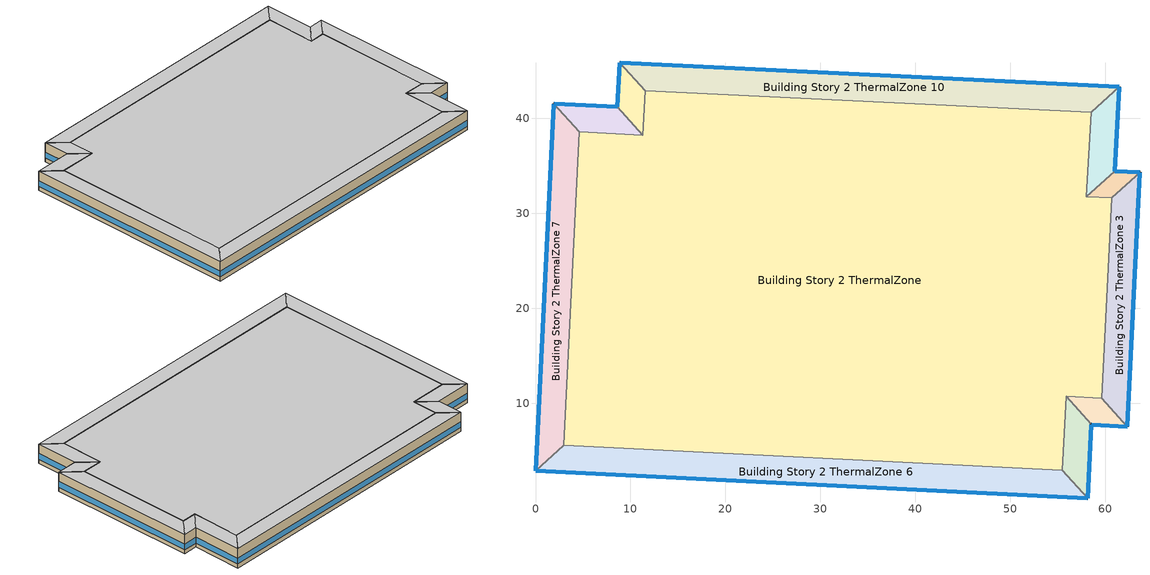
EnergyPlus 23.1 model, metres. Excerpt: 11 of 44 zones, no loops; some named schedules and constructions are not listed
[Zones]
Building Story 2 ThermalZone
 floor adiabatic (Typical Interior Ceiling): 58.49,40.64 58,31.74 60.68,31.62 59.63,10.53 55.87,10.76 55.43,2.97 2.97,5.57 4.61,38.57 11.3,38.23 11.56,42.9 z3.6
 wall adiabatic (Typical Interior Wall): 58,31.74 58.49,40.64 11.56,42.9 11.3,38.23 4.61,38.57 2.97,5.57 55.43,2.97 55.87,10.76 59.63,10.53 60.68,31.62 58,31.74 z3.6:7.2
 ceiling adiabatic (Typical Interior Floor): 11.56,42.9 11.3,38.23 4.61,38.57 2.97,5.57 55.43,2.97 55.87,10.76 59.63,10.53 60.68,31.62 58,31.74 58.49,40.64 z7.2
Building Story 2 ThermalZone 1
 floor adiabatic (Typical Interior Ceiling): 61.46,43.31 60.96,34.43 58,31.74 58.49,40.64 z3.6
 wall outside (Typical Insulated Steel Framed Exterior Wall R-12.99): 60.96,34.43 61.46,43.31 z3.6:7.2
 wall adiabatic (Typical Interior Wall): 61.46,43.31 58.49,40.64 58,31.74 60.96,34.43 z3.6:7.2
 window (U 0.55 SHGC 0.25): 60.96,34.45 61.46,43.29 z4.36:5.45
 ceiling adiabatic (Typical Interior Floor): 58.49,40.64 58,31.74 60.96,34.43 61.46,43.31 z7.2
Building Story 2 ThermalZone 10
 floor adiabatic (Typical Interior Floor): 8.88,45.87 61.46,43.31 58.49,40.64 11.56,42.9 z3.6
 wall outside (Typical Insulated Steel Framed Exterior Wall R-12.99): 61.46,43.31 8.88,45.87 z3.6:7.2
 wall adiabatic (Typical Interior Wall): 8.88,45.87 11.56,42.9 58.49,40.64 61.46,43.31 z3.6:7.2
 window (U 0.55 SHGC 0.25): 61.44,43.31 8.9,45.87 z4.36:5.44
 ceiling adiabatic (Typical Interior Ceiling): 11.56,42.9 58.49,40.64 61.46,43.31 8.88,45.87 z7.2
Building Story 2 ThermalZone 2
 floor adiabatic (Typical Interior Ceiling): 60.96,34.43 63.64,34.32 60.68,31.62 58,31.74 z3.6
 wall outside (Typical Insulated Steel Framed Exterior Wall R-12.99): 63.64,34.32 60.96,34.43 z3.6:7.2
 wall adiabatic (Typical Interior Wall): 60.96,34.43 58,31.74 60.68,31.62 63.64,34.32 z3.6:7.2
 window (U 0.55 SHGC 0.25): 63.61,34.32 60.98,34.43 z4.36:5.46
 ceiling adiabatic (Typical Interior Floor): 58,31.74 60.68,31.62 63.64,34.32 60.96,34.43 z7.2
Building Story 2 ThermalZone 3
 floor adiabatic (Typical Interior Ceiling): 63.64,34.32 62.3,7.55 59.63,10.53 60.68,31.62 z3.6
 wall outside (Typical Insulated Steel Framed Exterior Wall R-12.99): 62.3,7.55 63.64,34.32 z3.6:7.2
 wall adiabatic (Typical Interior Wall): 63.64,34.32 60.68,31.62 59.63,10.53 62.3,7.55 z3.6:7.2
 window (U 0.55 SHGC 0.25): 62.3,7.58 63.64,34.29 z4.36:5.44
 ceiling adiabatic (Typical Interior Ceiling): 60.68,31.62 59.63,10.53 62.3,7.55 63.64,34.32 z7.2
Building Story 2 ThermalZone 4
 floor adiabatic (Typical Interior Floor): 62.3,7.55 58.53,7.77 55.87,10.76 59.63,10.53 z3.6
 wall outside (Typical Insulated Steel Framed Exterior Wall R-12.99): 58.53,7.77 62.3,7.55 z3.6:7.2
 wall adiabatic (Typical Interior Wall): 62.3,7.55 59.63,10.53 55.87,10.76 58.53,7.77 z3.6:7.2
 window (U 0.55 SHGC 0.25): 58.56,7.77 62.27,7.55 z4.36:5.46
 ceiling adiabatic (Typical Interior Ceiling): 59.63,10.53 55.87,10.76 58.53,7.77 62.3,7.55 z7.2
Building Story 2 ThermalZone 5
 floor adiabatic (Typical Interior Floor): 58.53,7.77 58.11,0 55.43,2.97 55.87,10.76 z3.6
 wall outside (Typical Insulated Steel Framed Exterior Wall R-12.99): 58.11,0 58.53,7.77 z3.6:7.2
 wall adiabatic (Typical Interior Wall): 58.53,7.77 55.87,10.76 55.43,2.97 58.11,0 z3.6:7.2
 window (U 0.55 SHGC 0.25): 58.11,0.03 58.53,7.75 z4.36:5.45
 ceiling adiabatic (Typical Interior Ceiling): 55.87,10.76 55.43,2.97 58.11,0 58.53,7.77 z7.2
Building Story 2 ThermalZone 6
 floor adiabatic (Typical Interior Floor): 58.11,0 0,2.89 2.97,5.57 55.43,2.97 z3.6
 wall outside (Typical Insulated Steel Framed Exterior Wall R-12.99): 0,2.89 58.11,0 z3.6:7.2
 wall adiabatic (Typical Interior Wall): 58.11,0 55.43,2.97 2.97,5.57 0,2.89 z3.6:7.2
 window (U 0.55 SHGC 0.25): 0.03,2.89 58.09,0 z4.36:5.44
 ceiling adiabatic (Typical Interior Ceiling): 55.43,2.97 2.97,5.57 0,2.89 58.11,0 z7.2
Building Story 2 ThermalZone 7
 floor adiabatic (Typical Interior Floor): 0,2.89 1.93,41.54 4.61,38.57 2.97,5.57 z3.6
 wall outside (Typical Insulated Steel Framed Exterior Wall R-12.99): 1.93,41.54 0,2.89 z3.6:7.2
 wall adiabatic (Typical Interior Wall): 0,2.89 2.97,5.57 4.61,38.57 1.93,41.54 z3.6:7.2
 window (U 0.55 SHGC 0.25): 1.92,41.51 0,2.91 z4.36:5.44
 ceiling adiabatic (Typical Interior Ceiling): 2.97,5.57 4.61,38.57 1.93,41.54 0,2.89 z7.2
Building Story 2 ThermalZone 8
 floor adiabatic (Typical Interior Floor): 1.93,41.54 8.62,41.2 11.3,38.23 4.61,38.57 z3.6
 wall outside (Typical Insulated Steel Framed Exterior Wall R-12.99): 8.62,41.2 1.93,41.54 z3.6:7.2
 wall adiabatic (Typical Interior Wall): 1.93,41.54 4.61,38.57 11.3,38.23 8.62,41.2 z3.6:7.2
 window (U 0.55 SHGC 0.25): 8.6,41.2 1.95,41.54 z4.36:5.45
 ceiling adiabatic (Typical Interior Ceiling): 4.61,38.57 11.3,38.23 8.62,41.2 1.93,41.54 z7.2
Building Story 2 ThermalZone 9
 floor adiabatic (Typical Interior Floor): 8.62,41.2 8.88,45.87 11.56,42.9 11.3,38.23 z3.6
 wall outside (Typical Insulated Steel Framed Exterior Wall R-12.99): 8.88,45.87 8.62,41.2 z3.6:7.2
 wall adiabatic (Typical Interior Wall): 8.62,41.2 11.3,38.23 11.56,42.9 8.88,45.87 z3.6:7.2
 window (U 0.55 SHGC 0.25): 8.87,45.84 8.63,41.23 z4.36:5.45
 ceiling adiabatic (Typical Interior Ceiling): 11.3,38.23 11.56,42.9 8.88,45.87 8.62,41.2 z7.2
[SpaceList]
Story Ground Blended Space Type: Building Story 1 Space 7, Building Story 1 Space, Building Story 1 Space 4, Building Story 1 Space 8, Building Story 1 Space 9, Building Story 1 Space 10, Building Story 1 Space 1, Building Story 1 Space 3, Building Story 1 Space 6, Building Story 1 Space 5, Building Story 1 Space 2
[Lights] Zone or ZoneList or Space or SpaceList=Story Ground Blended Space Type; Design Level Calculation Method=Watts/Area; Return Air Fraction=0; Fraction Visible=0.2; Fraction Replaceable=1
Name | Schedule | Watts per Zone Floor Area {W/m2} | Fraction Radiant
Office OfficeLarge Data Center Lights 1 | OfficeLarge BLDG_LIGHT_SCH_2013 | 0.132749 | 0.7
Office OfficeLarge Main Data Center Lights 1 | OfficeLarge BLDG_LIGHT_SCH_2013 | 0.238666 | 0.7
SecondarySchool Auditorium Lights 1 | SchoolSecondary BLDG_LIGHT_SCH_2013 | 0.820262 | 0.37
SecondarySchool Cafeteria Lights 1 | SchoolSecondary BLDG_LIGHT_SCH_2013 | 0.535655 | 0.37
SecondarySchool ComputerRoom Lights 1 | SchoolSecondary BLDG_LIGHT_CLASSROOM_SCH_2013 | 1.56003 | 0.37
SecondarySchool Gym Lights 1 | SchoolSecondary BLDG_LIGHT_GYM_SCH_2013 | 1.52954 | 0.37
SecondarySchool Kitchen Lights 1 | SchoolSecondary BLDG_LIGHT_SCH_2013 | 0.343842 | 0.37
SecondarySchool Library Lights 1 | SchoolSecondary BLDG_LIGHT_LIBRARY_SCH_2013 | 1.31882 | 0.37
SecondarySchool Lobby Lights 1 | SchoolSecondary BLDG_LIGHT_LOBBYFLR1_SCH_2013 | 0.497551 | 0.37
SecondarySchool Mechanical Lights 1 | SchoolSecondary BLDG_LIGHT_MECHANICAL_SCH_2013 | 0.378666 | 0.37
SecondarySchool Office Lights 1 | SchoolSecondary BLDG_LIGHT_OFFICE_SCH_2013 | 1.55706 | 0.37
SecondarySchool Restroom Lights 1 | SchoolSecondary BLDG_LIGHT_BATH_SCH_2013 | 0.541778 | 0.37
[People] Zone or ZoneList or Space or SpaceList=Story Ground Blended Space Type; Number of People Calculation Method=People/Area; Fraction Radiant=0.3; Activity Level Schedule=SchoolSecondary ACTIVITY_SCH; Enable ASHRAE 55 Comfort Warnings=Yes; Mean Radiant Temperature Calculation Type=ZoneAveraged; Work Efficiency Schedule=Work Efficiency Schedule; Clothing Insulation Schedule=Clothing Schedule; Air Velocity Schedule=Air Velocity Schedule; Thermal Comfort Model 1 Type=Fanger
Name | Number of People Schedule | People per Floor Area {person/m2}
SecondarySchool Auditorium People 1 | SchoolSecondary BLDG_OCC_SCH_Auditorium | 0.1953
SecondarySchool Cafeteria People 1 | SchoolSecondary BLDG_OCC_SCH_Cafeteria | 0.0824085
SecondarySchool ComputerRoom People 1 | SchoolSecondary BLDG_OCC_SCH_Extend | 0.044033
SecondarySchool Gym People 1 | SchoolSecondary BLDG_OCC_SCH_Gym | 0.063731
SecondarySchool Kitchen People 1 | SchoolSecondary BLDG_OCC_SCH | 0.00432787
SecondarySchool Library People 1 | SchoolSecondary BLDG_OCC_SCH | 0.0110825
SecondarySchool Office People 1 | SchoolSecondary BLDG_OCC_SCH_Offices | 0.00701376
[ElectricEquipment] Zone or ZoneList or Space or SpaceList=Story Ground Blended Space Type; Design Level Calculation Method=Watts/Area
Name | Schedule | Watts per Zone Floor Area {W/m2} | Fraction Radiant | Fraction Latent | Fraction Lost
3 Elevator Fans | Elevator Schedule 3 | 0.0356408 | 0.5
3 Elevator Lift Motors | Elevator Schedule 1 | 18.4838 | 0 | 0 | 1
3 Elevator Lights | Elevator Schedule 2 | 0.0372422 | 0.5
Office OfficeLarge Data Center Elec Equip 1 | DataCenter_EQUIP_SCH | 3.23778 | 0.5 | 0 | 0
Office OfficeLarge Main Data Center Elec Equip 1 | DataCenter_EQUIP_SCH | 13.0975 | 0.5 | 0 | 0
SecondarySchool Auditorium Elec Equip 1 | SchoolSecondary BLDG_EQUIP_SCH_2013 | 0.598921 | 0.5 | 0 | 0
SecondarySchool Cafeteria Elec Equip 1 | SchoolSecondary KITCHEN_ELEC_EQUIP_SCH | 5.89221 | 0.5 | 0 | 0
SecondarySchool ComputerRoom Elec Equip 1 | SchoolSecondary BLDG_EQUIP_SCH_2013 | 2.33752 | 0.5 | 0 | 0
SecondarySchool Gym Elec Equip 1 | SchoolSecondary BLDG_EQUIP_SCH_2013 | 0.977208 | 0.5 | 0 | 0
SecondarySchool Kitchen Elec Equip 1 | SchoolSecondary KITCHEN_ELEC_EQUIP_SCH | 5.86805 | 0.3 | 0.25 | 0.2
SecondarySchool Library Elec Equip 1 | SchoolSecondary BLDG_EQUIP_SCH_2013 | 1.03067 | 0.5 | 0 | 0
SecondarySchool Lobby Elec Equip 1; SecondarySchool Restroom Elec Equip 1 | SchoolSecondary BLDG_EQUIP_SCH_2013 | 0.204549 | 0.5 | 0 | 0
SecondarySchool Mechanical Elec Equip 1 | SchoolSecondary BLDG_EQUIP_SCH_2013 | 0.333587 | 0.5 | 0 | 0
SecondarySchool Office Elec Equip 1 | SchoolSecondary BLDG_EQUIP_SCH_2013 | 1.40275 | 0.5 | 0 | 0
[GasEquipment]
SecondarySchool Kitchen Gas Equip 1: Zone or ZoneList or Space or SpaceList=Story Ground Blended Space Type; Schedule=SchoolSecondary KITCHEN_GAS_EQUIP_SCH; Design Level Calculation Method=Watts/Area; Power per Zone Floor Area {W/m2}=44.3139; Fraction Latent=0.1; Fraction Radiant=0.2; Fraction Lost=0.7
[ZoneInfiltration:DesignFlowRate] Zone or ZoneList or Space or SpaceList=Story Ground Blended Space Type; Schedule=Always On Discrete; Design Flow Rate Calculation Method=Flow/ExteriorArea; Constant Term Coefficient=0; Temperature Term Coefficient=0; Velocity Term Coefficient=0.224; Velocity Squared Term Coefficient=0
Name | Flow Rate per Exterior Surface Area {m3/s-m2}
SecondarySchool Auditorium A  - Story Ground Infiltration; SecondarySchool Auditorium C  - Story Ground Infiltration | 2.06687e-05
SecondarySchool Cafeteria A  - Story Ground Infiltration; SecondarySchool Cafeteria C  - Story Ground Infiltration | 1.3082e-05
SecondarySchool ComputerRoom A  - Story Ground Infiltration; SecondarySchool ComputerRoom C  - Story Ground Infiltration | 1.99715e-05
SecondarySchool Gym A  - Story Ground Infiltration; SecondarySchool Gym C  - Story Ground Infiltration | 2.12276e-05
SecondarySchool Gym A end_a - Story Ground Infiltration; SecondarySchool Gym C end_a - Story Ground Infiltration; SecondarySchool Office A end_b - Story Ground Infiltration; SecondarySchool Office C end_b - Story Ground Infiltration | 2.49914e-05
SecondarySchool Gym B end_a - Story Ground Infiltration; SecondarySchool Office B end_b - Story Ground Infiltration | 8.89233e-05
SecondarySchool Kitchen A  - Story Ground Infiltration; SecondarySchool Kitchen C  - Story Ground Infiltration | 4.51102e-06
SecondarySchool Library A  - Story Ground Infiltration; SecondarySchool Library C  - Story Ground Infiltration | 1.7593e-05
SecondarySchool Lobby A  - Story Ground Infiltration; SecondarySchool Lobby C  - Story Ground Infiltration; SecondarySchool Restroom A  - Story Ground Infiltration; SecondarySchool Restroom C  - Story Ground Infiltration | 8.77599e-06
SecondarySchool Mechanical A  - Story Ground Infiltration; SecondarySchool Mechanical C  - Story Ground Infiltration | 1.43122e-05
SecondarySchool Office A  - Story Ground Infiltration; SecondarySchool Office C  - Story Ground Infiltration | 9.77233e-06
[Schedule:Day:Interval]
SchoolSecondary BLDG_LIGHT_SCH_2013 Wkdy Day; SchoolSecondary BLDG_LIGHT_SCH_2013 Wkdy Day 2; SchoolSecondary BLDG_LIGHT_MECHANICAL_SCH_2013 Wkdy Day; SchoolSecondary BLDG_LIGHT_MECHANICAL_SCH_2013 Wkdy Day 2: No, 07:00, 0.1773, 21:00, 0.9, 24:00, 0.1773
SchoolSecondary BLDG_LIGHT_SCH_2013 Wknd Day; SchoolSecondary BLDG_LIGHT_SCH_2013 Wknd Day 1; SchoolSecondary BLDG_LIGHT_SCH_2013 Default; SchoolSecondary BLDG_LIGHT_GYM_SCH_2013 Wknd Day; SchoolSecondary BLDG_LIGHT_GYM_SCH_2013 Wknd Day 1; SchoolSecondary BLDG_LIGHT_GYM_SCH_2013 Default; SchoolSecondary BLDG_LIGHT_LIBRARY_SCH_2013 Wknd Day; SchoolSecondary BLDG_LIGHT_LIBRARY_SCH_2013 Wknd Day 1; SchoolSecondary BLDG_LIGHT_LIBRARY_SCH_2013 Default; SchoolSecondary BLDG_LIGHT_LOBBYFLR1_SCH_2013 Wknd Day; SchoolSecondary BLDG_LIGHT_LOBBYFLR1_SCH_2013 Wknd Day 1; SchoolSecondary BLDG_LIGHT_LOBBYFLR1_SCH_2013 Default; SchoolSecondary BLDG_LIGHT_MECHANICAL_SCH_2013 Wknd Day; SchoolSecondary BLDG_LIGHT_MECHANICAL_SCH_2013 Wknd Day 1; SchoolSecondary BLDG_LIGHT_MECHANICAL_SCH_2013 Default; SchoolSecondary BLDG_LIGHT_OFFICE_SCH_2013 Wknd Day; SchoolSecondary BLDG_LIGHT_OFFICE_SCH_2013 Wknd Day 1; SchoolSecondary BLDG_LIGHT_OFFICE_SCH_2013 Default; SchoolSecondary BLDG_LIGHT_BATH_SCH_2013 Wknd Day; SchoolSecondary BLDG_LIGHT_BATH_SCH_2013 Wknd Day 1; SchoolSecondary BLDG_LIGHT_BATH_SCH_2013 Default; SchoolSecondary BLDG_LIGHT_CORRIDOR_SCH_2013 Wknd Day 1: No, 24:00, 0.1773
SchoolSecondary BLDG_LIGHT_SCH_2013 Wkdy Day 1; SchoolSecondary BLDG_LIGHT_MECHANICAL_SCH_2013 Wkdy Day 1: No, 08:00, 0.1773, 20:00, 0.5, 24:00, 0.1773
SchoolSecondary BLDG_LIGHT_SCH_2013 Summer Design Day; SchoolSecondary BLDG_LIGHT_GYM_SCH_2013 Summer Design Day; SchoolSecondary BLDG_LIGHT_LIBRARY_SCH_2013 Summer Design Day; SchoolSecondary BLDG_LIGHT_LOBBYFLR1_SCH_2013 Summer Design Day; SchoolSecondary BLDG_LIGHT_MECHANICAL_SCH_2013 Summer Design Day; SchoolSecondary BLDG_LIGHT_OFFICE_SCH_2013 Summer Design Day; SchoolSecondary BLDG_LIGHT_BATH_SCH_2013 Summer Design Day; 75 space(s) Occ Sch Summer Design Day 3; 75 space(s) Occ Sch Winter Design Day 3; 75 space(s) Occ Sch Summer Design Day 1; 75 space(s) Occ Sch Winter Design Day 1; 75 space(s) Occ Sch Summer Design Day 2; 75 space(s) Occ Sch Winter Design Day 2; DataCenter_EQUIP_SCH Wknd|Wkdy|Hol Day 3; DataCenter_EQUIP_SCH Wknd|Wkdy|Hol Day 7; DataCenter_EQUIP_SCH Wknd|Wkdy|Hol Day 11; DataCenter_EQUIP_SCH Summer Design Day: No, 24:00, 1
SchoolSecondary BLDG_LIGHT_SCH_2013 Winter Design Day; SchoolSecondary BLDG_LIGHT_GYM_SCH_2013 Winter Design Day; SchoolSecondary BLDG_LIGHT_LIBRARY_SCH_2013 Winter Design Day; SchoolSecondary BLDG_LIGHT_LOBBYFLR1_SCH_2013 Winter Design Day; SchoolSecondary BLDG_LIGHT_MECHANICAL_SCH_2013 Winter Design Day; SchoolSecondary BLDG_LIGHT_OFFICE_SCH_2013 Winter Design Day; SchoolSecondary BLDG_LIGHT_BATH_SCH_2013 Winter Design Day; SchoolSecondary BLDG_OCC_SCH_Auditorium Wknd Day; SchoolSecondary BLDG_OCC_SCH_Auditorium Wknd Day 1; SchoolSecondary BLDG_OCC_SCH_Auditorium Default; SchoolSecondary BLDG_OCC_SCH_Auditorium Winter Design Day; SchoolSecondary BLDG_OCC_SCH_Cafeteria Wknd Day; SchoolSecondary BLDG_OCC_SCH_Cafeteria Wknd Day 1; SchoolSecondary BLDG_OCC_SCH_Cafeteria Default; SchoolSecondary BLDG_OCC_SCH_Cafeteria Winter Design Day; SchoolSecondary BLDG_OCC_SCH_Extend Wknd Day; SchoolSecondary BLDG_OCC_SCH_Extend Wknd Day 1; SchoolSecondary BLDG_OCC_SCH_Extend Default; SchoolSecondary BLDG_OCC_SCH_Extend Winter Design Day; SchoolSecondary BLDG_OCC_SCH_Gym Wknd Day; SchoolSecondary BLDG_OCC_SCH_Gym Wknd Day 1; SchoolSecondary BLDG_OCC_SCH_Gym Default; SchoolSecondary BLDG_OCC_SCH_Gym Winter Design Day; SchoolSecondary BLDG_OCC_SCH Wknd Day; SchoolSecondary BLDG_OCC_SCH Wknd Day 1; SchoolSecondary BLDG_OCC_SCH Default; SchoolSecondary BLDG_OCC_SCH Winter Design Day; SchoolSecondary BLDG_OCC_SCH_Offices Wknd Day; SchoolSecondary BLDG_OCC_SCH_Offices Wknd Day 1; SchoolSecondary BLDG_OCC_SCH_Offices Default; SchoolSecondary BLDG_OCC_SCH_Offices Winter Design Day; Schedule Day 3: No, 24:00, 0
SchoolSecondary BLDG_LIGHT_GYM_SCH_2013 Wkdy Day; SchoolSecondary BLDG_LIGHT_GYM_SCH_2013 Wkdy Day 2: No, 07:00, 0.1773, 08:00, 0.9, 21:00, 0.88182, 24:00, 0.1773
SchoolSecondary BLDG_LIGHT_GYM_SCH_2013 Wkdy Day 1: No, 08:00, 0.1773, 20:00, 0.4899, 21:00, 0.173719, 24:00, 0.1773
SchoolSecondary BLDG_LIGHT_LIBRARY_SCH_2013 Wkdy Day; SchoolSecondary BLDG_LIGHT_LIBRARY_SCH_2013 Wkdy Day 2: No, 07:00, 0.1773, 08:00, 0.9, 21:00, 0.8325, 24:00, 0.1773
SchoolSecondary BLDG_LIGHT_LIBRARY_SCH_2013 Wkdy Day 1: No, 08:00, 0.1773, 20:00, 0.4625, 21:00, 0.164002, 24:00, 0.1773
SchoolSecondary BLDG_LIGHT_LOBBYFLR1_SCH_2013 Wkdy Day; SchoolSecondary BLDG_LIGHT_LOBBYFLR1_SCH_2013 Wkdy Day 2: No, 07:00, 0.1773, 08:00, 0.9, 21:00, 0.855, 24:00, 0.1773
SchoolSecondary BLDG_LIGHT_LOBBYFLR1_SCH_2013 Wkdy Day 1: No, 08:00, 0.1773, 20:00, 0.475, 21:00, 0.168435, 24:00, 0.1773
SchoolSecondary BLDG_LIGHT_OFFICE_SCH_2013 Wkdy Day; SchoolSecondary BLDG_LIGHT_OFFICE_SCH_2013 Wkdy Day 2: No, 07:00, 0.1773, 08:00, 0.9, 21:00, 0.747958, 24:00, 0.1773
SchoolSecondary BLDG_LIGHT_OFFICE_SCH_2013 Wkdy Day 1: No, 08:00, 0.1773, 20:00, 0.415533, 21:00, 0.147348, 24:00, 0.1773
SchoolSecondary BLDG_LIGHT_BATH_SCH_2013 Wkdy Day; SchoolSecondary BLDG_LIGHT_BATH_SCH_2013 Wkdy Day 2: No, 07:00, 0.1773, 08:00, 0.9, 21:00, 0.594, 24:00, 0.1773
SchoolSecondary BLDG_LIGHT_BATH_SCH_2013 Wkdy Day 1: No, 08:00, 0.1773, 20:00, 0.33, 21:00, 0.117018, 24:00, 0.1773
SchoolSecondary BLDG_OCC_SCH_Auditorium Wkdy|SmrDsn Day; SchoolSecondary BLDG_OCC_SCH_Auditorium Wkdy|SmrDsn Day 2; SchoolSecondary BLDG_OCC_SCH_Auditorium Summer Design Day: No, 08:00, 0, 15:00, 0.25, 20:00, 0.95, 24:00, 0
SchoolSecondary BLDG_OCC_SCH_Auditorium Wkdy|SmrDsn Day 1: No, 08:00, 0, 17:00, 0.15, 19:00, 0.35, 24:00, 0
SchoolSecondary ACTIVITY_SCH Default; SchoolSecondary ACTIVITY_SCH Summer Design Day; SchoolSecondary ACTIVITY_SCH Winter Design Day: No, 24:00, 120
SchoolSecondary BLDG_OCC_SCH_Cafeteria Wkdy|SmrDsn Day; SchoolSecondary BLDG_OCC_SCH_Cafeteria Wkdy|SmrDsn Day 2; SchoolSecondary BLDG_OCC_SCH_Cafeteria Summer Design Day: No, 09:00, 0, 15:00, 0.95, 20:00, 0.35, 24:00, 0
SchoolSecondary BLDG_OCC_SCH_Cafeteria Wkdy|SmrDsn Day 1: No, 09:00, 0, 17:00, 0.15, 19:00, 0.35, 24:00, 0
SchoolSecondary BLDG_OCC_SCH_Extend Wkdy|SmrDsn Day; SchoolSecondary BLDG_OCC_SCH_Extend Wkdy|SmrDsn Day 2; SchoolSecondary BLDG_OCC_SCH_Extend Summer Design Day: No, 08:00, 0, 21:00, 0.95, 24:00, 0
SchoolSecondary BLDG_OCC_SCH_Extend Wkdy|SmrDsn Day 1: No, 08:00, 0, 21:00, 0.5, 24:00, 0
SchoolSecondary BLDG_OCC_SCH_Gym Wkdy|SmrDsn Day; SchoolSecondary BLDG_OCC_SCH_Gym Wkdy|SmrDsn Day 2; SchoolSecondary BLDG_OCC_SCH_Gym Summer Design Day: No, 08:00, 0, 16:00, 0.35, 21:00, 0.95, 24:00, 0
SchoolSecondary BLDG_OCC_SCH_Gym Wkdy|SmrDsn Day 1: No, 08:00, 0, 21:00, 0.35, 24:00, 0
SchoolSecondary BLDG_OCC_SCH Wkdy|SmrDsn Day; SchoolSecondary BLDG_OCC_SCH Wkdy|SmrDsn Day 2; SchoolSecondary BLDG_OCC_SCH Summer Design Day: No, 08:00, 0, 16:00, 0.95, 21:00, 0.15, 24:00, 0
SchoolSecondary BLDG_OCC_SCH Wkdy|SmrDsn Day 1: No, 08:00, 0, 21:00, 0.15, 24:00, 0
SchoolSecondary BLDG_OCC_SCH_Offices Wkdy|SmrDsn Day; SchoolSecondary BLDG_OCC_SCH_Offices Wkdy|SmrDsn Day 2; SchoolSecondary BLDG_OCC_SCH_Offices Summer Design Day: No, 08:00, 0, 17:00, 0.95, 21:00, 0.15, 24:00, 0
SchoolSecondary BLDG_OCC_SCH_Offices Wkdy|SmrDsn Day 1: No, 08:00, 0, 17:00, 0.5, 21:00, 0.15, 24:00, 0
75 space(s) Occ Sch Thursday 19; 75 space(s) Occ Sch Friday 19; 75 space(s) Occ Sch Default 3; 75 space(s) Occ Sch Tuesday 19; 75 space(s) Occ Sch Wednesday 19; 75 space(s) Occ Sch Tuesday 18; 75 space(s) Occ Sch Wednesday 18; 75 space(s) Occ Sch Thursday 18; 75 space(s) Occ Sch Friday 18; 75 space(s) Occ Sch Monday 16; 75 space(s) Occ Sch Tuesday 16; 75 space(s) Occ Sch Wednesday 16; 75 space(s) Occ Sch Thursday 16; 75 space(s) Occ Sch Friday 16; 75 space(s) Occ Sch Monday 14; 75 space(s) Occ Sch Wednesday 15; 75 space(s) Occ Sch Thursday 15; 75 space(s) Occ Sch Friday 15; 75 space(s) Occ Sch Monday 13; 75 space(s) Occ Sch Tuesday 15; 75 space(s) Occ Sch Thursday 14; 75 space(s) Occ Sch Friday 14; 75 space(s) Occ Sch Default 2; 75 space(s) Occ Sch Tuesday 14; 75 space(s) Occ Sch Wednesday 14; 75 space(s) Occ Sch Tuesday 13; 75 space(s) Occ Sch Wednesday 13; 75 space(s) Occ Sch Thursday 13; 75 space(s) Occ Sch Friday 13; 75 space(s) Occ Sch Monday 12; 75 space(s) Occ Sch Tuesday 11; 75 space(s) Occ Sch Wednesday 11; 75 space(s) Occ Sch Thursday 11; 75 space(s) Occ Sch Friday 11; 75 space(s) Occ Sch Monday 10; 75 space(s) Occ Sch Wednesday 10; 75 space(s) Occ Sch Thursday 10; 75 space(s) Occ Sch Friday 10; 75 space(s) Occ Sch Monday 9; 75 space(s) Occ Sch Tuesday 10: No, 05:00, 0, 07:00, 1, 08:00, 1, 09:00, 1, 11:00, 0, 13:00, 1, 14:00, 0, 15:00, 1, 16:00, 1, 17:00, 1, 18:00, 1, 19:00, 0, 20:00, 1, 21:00, 1, 22:00, 1, 24:00, 0
75 space(s) Occ Sch Saturday 3; 75 space(s) Occ Sch Saturday 2: No, 05:00, 0, 06:00, 1, 07:00, 0, 08:00, 1, 11:00, 0, 12:00, 1, 16:00, 0, 17:00, 1, 18:00, 0, 19:00, 1, 24:00, 0
75 space(s) Occ Sch Sunday 3; 75 space(s) Occ Sch Sunday 2: No, 05:00, 0, 06:00, 1, 17:00, 0, 18:00, 1, 24:00, 0
75 space(s) Occ Sch Wednesday 17; 75 space(s) Occ Sch Thursday 17; 75 space(s) Occ Sch Friday 17; 75 space(s) Occ Sch Monday 15; 75 space(s) Occ Sch Tuesday 17; 75 space(s) Occ Sch Wednesday 12; 75 space(s) Occ Sch Thursday 12; 75 space(s) Occ Sch Friday 12; 75 space(s) Occ Sch Monday 11; 75 space(s) Occ Sch Tuesday 12: No, 05:00, 0, 07:00, 1, 08:00, 1, 09:00, 1, 11:00, 0, 13:00, 1, 16:00, 0, 17:00, 1, 18:00, 1, 19:00, 1, 20:00, 0, 21:00, 1, 22:00, 1, 24:00, 0
75 space(s) Occ Sch Thursday 9; 75 space(s) Occ Sch Friday 9; 75 space(s) Occ Sch Default 1; 75 space(s) Occ Sch Tuesday 9; 75 space(s) Occ Sch Wednesday 9; 75 space(s) Occ Sch Wednesday 5; 75 space(s) Occ Sch Thursday 5; 75 space(s) Occ Sch Friday 5; 75 space(s) Occ Sch Monday 5; 75 space(s) Occ Sch Tuesday 5: No, 05:00, 0, 07:00, 0.0149571, 08:00, 0.866016, 09:00, 0.140597, 11:00, 0, 13:00, 0.067307, 14:00, 0, 15:00, 0.15705, 16:00, 0.279698, 17:00, 0.109187, 18:00, 0.0299142, 19:00, 0, 20:00, 0.385893, 21:00, 0.373928, 22:00, 0.00747855, 24:00, 0
75 space(s) Occ Sch Saturday 1: No, 05:00, 0, 06:00, 0.0149571, 07:00, 0, 08:00, 0.0299142, 11:00, 0, 12:00, 0.0299142, 16:00, 0, 17:00, 0.00747855, 18:00, 0, 19:00, 0.00747855, 24:00, 0
75 space(s) Occ Sch Sunday 1: No, 05:00, 0, 06:00, 0.00747855, 17:00, 0, 18:00, 0.00747855, 24:00, 0
75 space(s) Occ Sch Tuesday 8; 75 space(s) Occ Sch Wednesday 8; 75 space(s) Occ Sch Thursday 8; 75 space(s) Occ Sch Friday 8; 75 space(s) Occ Sch Monday 8; 75 space(s) Occ Sch Tuesday 6; 75 space(s) Occ Sch Wednesday 6; 75 space(s) Occ Sch Thursday 6; 75 space(s) Occ Sch Friday 6; 75 space(s) Occ Sch Monday 6: No, 05:00, 0, 07:00, 0.0149571, 08:00, 0.447217, 09:00, 0.142092, 11:00, 0, 13:00, 0.0688027, 14:00, 0, 15:00, 0.15705, 16:00, 0.137605, 17:00, 0.109187, 18:00, 0.0299142, 19:00, 0, 20:00, 0.385893, 21:00, 0.373928, 22:00, 0.00747855, 24:00, 0
75 space(s) Occ Sch Wednesday 7; 75 space(s) Occ Sch Thursday 7; 75 space(s) Occ Sch Friday 7; 75 space(s) Occ Sch Monday 7; 75 space(s) Occ Sch Tuesday 7: No, 05:00, 0, 07:00, 0.0149571, 08:00, 0.370936, 09:00, 0.0224357, 11:00, 0, 13:00, 0.067307, 16:00, 0, 17:00, 0.00299142, 18:00, 0.0299142, 19:00, 0.174998, 20:00, 0, 21:00, 0.200425, 22:00, 0.00747855, 24:00, 0
DataCenter_EQUIP_SCH Wknd|Wkdy|Hol Day; DataCenter_EQUIP_SCH Wknd|Wkdy|Hol Day 4; DataCenter_EQUIP_SCH Wknd|Wkdy|Hol Day 8; DataCenter_EQUIP_SCH Winter Design Day 11: No, 24:00, 0.25
DataCenter_EQUIP_SCH Wknd|Wkdy|Hol Day 1; DataCenter_EQUIP_SCH Wknd|Wkdy|Hol Day 5; DataCenter_EQUIP_SCH Wknd|Wkdy|Hol Day 9: No, 24:00, 0.5
DataCenter_EQUIP_SCH Wknd|Wkdy|Hol Day 2; DataCenter_EQUIP_SCH Wknd|Wkdy|Hol Day 6; DataCenter_EQUIP_SCH Wknd|Wkdy|Hol Day 10: No, 24:00, 0.75
SchoolSecondary BLDG_EQUIP_SCH_2013 Wkdy Day; SchoolSecondary BLDG_EQUIP_SCH_2013 Wkdy Day 2: No, 08:00, 0.295624, 17:00, 0.90367, 21:00, 0.332931, 24:00, 0.295624
SchoolSecondary BLDG_EQUIP_SCH_2013 Default|Wknd Day; SchoolSecondary BLDG_EQUIP_SCH_2013 Default|Wknd Day 2; SchoolSecondary BLDG_EQUIP_SCH_2013 Default: No, 24:00, 0.295624
SchoolSecondary BLDG_EQUIP_SCH_2013 Wkdy Day 1: No, 08:00, 0.21116, 17:00, 0.475616, 21:00, 0.237808, 24:00, 0.21116
SchoolSecondary BLDG_EQUIP_SCH_2013 Default|Wknd Day 1: No, 24:00, 0.21116
SchoolSecondary BLDG_EQUIP_SCH_2013 Summer Design Day: No, 08:00, 0.35, 17:00, 0.95, 24:00, 0.35
SchoolSecondary BLDG_EQUIP_SCH_2013 Winter Design Day 2: No, 24:00, 0.35
SchoolSecondary KITCHEN_ELEC_EQUIP_SCH Wkdy Day; SchoolSecondary KITCHEN_ELEC_EQUIP_SCH Wkdy Day 1; SchoolSecondary KITCHEN_ELEC_EQUIP_SCH Wkdy Day 2; SchoolSecondary KITCHEN_ELEC_EQUIP_SCH Summer Design Day: No, 08:00, 0.1, 10:00, 0.15, 13:00, 0.25, 15:00, 0.15, 24:00, 0.1
SchoolSecondary KITCHEN_ELEC_EQUIP_SCH Wknd Day; SchoolSecondary KITCHEN_ELEC_EQUIP_SCH Wknd Day 1; SchoolSecondary KITCHEN_ELEC_EQUIP_SCH Default; SchoolSecondary KITCHEN_ELEC_EQUIP_SCH Winter Design Day: No, 24:00, 0.1
SchoolSecondary KITCHEN_GAS_EQUIP_SCH Wkdy|SmrDsn Day; SchoolSecondary KITCHEN_GAS_EQUIP_SCH Wkdy|SmrDsn Day 1; SchoolSecondary KITCHEN_GAS_EQUIP_SCH Wkdy|SmrDsn Day 2; SchoolSecondary KITCHEN_GAS_EQUIP_SCH Summer Design Day: No, 08:00, 0.02, 10:00, 0.15, 13:00, 0.2, 15:00, 0.1, 24:00, 0.02
SchoolSecondary KITCHEN_GAS_EQUIP_SCH Wknd Day; SchoolSecondary KITCHEN_GAS_EQUIP_SCH Wknd Day 1; SchoolSecondary KITCHEN_GAS_EQUIP_SCH Default; SchoolSecondary KITCHEN_GAS_EQUIP_SCH Winter Design Day: No, 24:00, 0.02
SchoolSecondary BLDG_LIGHT_CORRIDOR_SCH_2013 Wkdy Day 1: No, 08:00, 0.1773, 20:00, 0.30654, 21:00, 0.108699, 24:00, 0.1773
SchoolSecondary BLDG_LIGHT_CORRIDOR_SCH_2013 Wkdy Day 2: No, 07:00, 0.1773, 08:00, 0.9, 21:00, 0.551772, 24:00, 0.1773
[Schedule:Week:Daily]
SchoolSecondary BLDG_LIGHT_SCH_2013 Week Rule - Jan1-Jan3: SchoolSecondary BLDG_LIGHT_SCH_2013 Wkdy Day, SchoolSecondary BLDG_LIGHT_SCH_2013 Wkdy Day, SchoolSecondary BLDG_LIGHT_SCH_2013 Wkdy Day, SchoolSecondary BLDG_LIGHT_SCH_2013 Wkdy Day, SchoolSecondary BLDG_LIGHT_SCH_2013 Wkdy Day, SchoolSecondary BLDG_LIGHT_SCH_2013 Wkdy Day, SchoolSecondary BLDG_LIGHT_SCH_2013 Wknd Day, SchoolSecondary BLDG_LIGHT_SCH_2013 Default, SchoolSecondary BLDG_LIGHT_SCH_2013 Summer Design Day, SchoolSecondary BLDG_LIGHT_SCH_2013 Winter Design Day, SchoolSecondary BLDG_LIGHT_SCH_2013 Default, SchoolSecondary BLDG_LIGHT_SCH_2013 Default
SchoolSecondary BLDG_LIGHT_SCH_2013 Week Rule - Jan4-Jun27: SchoolSecondary BLDG_LIGHT_SCH_2013 Wknd Day, SchoolSecondary BLDG_LIGHT_SCH_2013 Wkdy Day, SchoolSecondary BLDG_LIGHT_SCH_2013 Wkdy Day, SchoolSecondary BLDG_LIGHT_SCH_2013 Wkdy Day, SchoolSecondary BLDG_LIGHT_SCH_2013 Wkdy Day, SchoolSecondary BLDG_LIGHT_SCH_2013 Wkdy Day, SchoolSecondary BLDG_LIGHT_SCH_2013 Wknd Day, SchoolSecondary BLDG_LIGHT_SCH_2013 Default, SchoolSecondary BLDG_LIGHT_SCH_2013 Summer Design Day, SchoolSecondary BLDG_LIGHT_SCH_2013 Winter Design Day, SchoolSecondary BLDG_LIGHT_SCH_2013 Default, SchoolSecondary BLDG_LIGHT_SCH_2013 Default
SchoolSecondary BLDG_LIGHT_SCH_2013 Week Rule - Jun28-Jul4: SchoolSecondary BLDG_LIGHT_SCH_2013 Wknd Day, SchoolSecondary BLDG_LIGHT_SCH_2013 Wkdy Day, SchoolSecondary BLDG_LIGHT_SCH_2013 Wkdy Day, SchoolSecondary BLDG_LIGHT_SCH_2013 Wkdy Day 1, SchoolSecondary BLDG_LIGHT_SCH_2013 Wkdy Day 1, SchoolSecondary BLDG_LIGHT_SCH_2013 Wkdy Day 1, SchoolSecondary BLDG_LIGHT_SCH_2013 Wknd Day 1, SchoolSecondary BLDG_LIGHT_SCH_2013 Default, SchoolSecondary BLDG_LIGHT_SCH_2013 Summer Design Day, SchoolSecondary BLDG_LIGHT_SCH_2013 Winter Design Day, SchoolSecondary BLDG_LIGHT_SCH_2013 Default, SchoolSecondary BLDG_LIGHT_SCH_2013 Default
SchoolSecondary BLDG_LIGHT_SCH_2013 Week Rule - Jul5-Aug29: SchoolSecondary BLDG_LIGHT_SCH_2013 Wknd Day 1, SchoolSecondary BLDG_LIGHT_SCH_2013 Wkdy Day 1, SchoolSecondary BLDG_LIGHT_SCH_2013 Wkdy Day 1, SchoolSecondary BLDG_LIGHT_SCH_2013 Wkdy Day 1, SchoolSecondary BLDG_LIGHT_SCH_2013 Wkdy Day 1, SchoolSecondary BLDG_LIGHT_SCH_2013 Wkdy Day 1, SchoolSecondary BLDG_LIGHT_SCH_2013 Wknd Day 1, SchoolSecondary BLDG_LIGHT_SCH_2013 Default, SchoolSecondary BLDG_LIGHT_SCH_2013 Summer Design Day, SchoolSecondary BLDG_LIGHT_SCH_2013 Winter Design Day, SchoolSecondary BLDG_LIGHT_SCH_2013 Default, SchoolSecondary BLDG_LIGHT_SCH_2013 Default
SchoolSecondary BLDG_LIGHT_SCH_2013 Week Rule - Aug30-Sep5: SchoolSecondary BLDG_LIGHT_SCH_2013 Wknd Day 1, SchoolSecondary BLDG_LIGHT_SCH_2013 Wkdy Day 1, SchoolSecondary BLDG_LIGHT_SCH_2013 Wkdy Day 2, SchoolSecondary BLDG_LIGHT_SCH_2013 Wkdy Day 2, SchoolSecondary BLDG_LIGHT_SCH_2013 Wkdy Day 2, SchoolSecondary BLDG_LIGHT_SCH_2013 Wkdy Day 2, SchoolSecondary BLDG_LIGHT_SCH_2013 Default, SchoolSecondary BLDG_LIGHT_SCH_2013 Default, SchoolSecondary BLDG_LIGHT_SCH_2013 Summer Design Day, SchoolSecondary BLDG_LIGHT_SCH_2013 Winter Design Day, SchoolSecondary BLDG_LIGHT_SCH_2013 Default, SchoolSecondary BLDG_LIGHT_SCH_2013 Default
SchoolSecondary BLDG_LIGHT_SCH_2013 Week Rule - Sep6-Dec31: SchoolSecondary BLDG_LIGHT_SCH_2013 Default, SchoolSecondary BLDG_LIGHT_SCH_2013 Wkdy Day 2, SchoolSecondary BLDG_LIGHT_SCH_2013 Wkdy Day 2, SchoolSecondary BLDG_LIGHT_SCH_2013 Wkdy Day 2, SchoolSecondary BLDG_LIGHT_SCH_2013 Wkdy Day 2, SchoolSecondary BLDG_LIGHT_SCH_2013 Wkdy Day 2, SchoolSecondary BLDG_LIGHT_SCH_2013 Default, SchoolSecondary BLDG_LIGHT_SCH_2013 Default, SchoolSecondary BLDG_LIGHT_SCH_2013 Summer Design Day, SchoolSecondary BLDG_LIGHT_SCH_2013 Winter Design Day, SchoolSecondary BLDG_LIGHT_SCH_2013 Default, SchoolSecondary BLDG_LIGHT_SCH_2013 Default
SchoolSecondary BLDG_LIGHT_GYM_SCH_2013 Week Rule - Jun28-Jul4: SchoolSecondary BLDG_LIGHT_GYM_SCH_2013 Wknd Day, SchoolSecondary BLDG_LIGHT_GYM_SCH_2013 Wkdy Day, SchoolSecondary BLDG_LIGHT_GYM_SCH_2013 Wkdy Day, SchoolSecondary BLDG_LIGHT_GYM_SCH_2013 Wkdy Day 1, SchoolSecondary BLDG_LIGHT_GYM_SCH_2013 Wkdy Day 1, SchoolSecondary BLDG_LIGHT_GYM_SCH_2013 Wkdy Day 1, SchoolSecondary BLDG_LIGHT_GYM_SCH_2013 Wknd Day 1, SchoolSecondary BLDG_LIGHT_GYM_SCH_2013 Default, SchoolSecondary BLDG_LIGHT_GYM_SCH_2013 Summer Design Day, SchoolSecondary BLDG_LIGHT_GYM_SCH_2013 Winter Design Day, SchoolSecondary BLDG_LIGHT_GYM_SCH_2013 Default, SchoolSecondary BLDG_LIGHT_GYM_SCH_2013 Default
SchoolSecondary BLDG_LIGHT_GYM_SCH_2013 Week Rule - Jul5-Aug29: SchoolSecondary BLDG_LIGHT_GYM_SCH_2013 Wknd Day 1, SchoolSecondary BLDG_LIGHT_GYM_SCH_2013 Wkdy Day 1, SchoolSecondary BLDG_LIGHT_GYM_SCH_2013 Wkdy Day 1, SchoolSecondary BLDG_LIGHT_GYM_SCH_2013 Wkdy Day 1, SchoolSecondary BLDG_LIGHT_GYM_SCH_2013 Wkdy Day 1, SchoolSecondary BLDG_LIGHT_GYM_SCH_2013 Wkdy Day 1, SchoolSecondary BLDG_LIGHT_GYM_SCH_2013 Wknd Day 1, SchoolSecondary BLDG_LIGHT_GYM_SCH_2013 Default, SchoolSecondary BLDG_LIGHT_GYM_SCH_2013 Summer Design Day, SchoolSecondary BLDG_LIGHT_GYM_SCH_2013 Winter Design Day, SchoolSecondary BLDG_LIGHT_GYM_SCH_2013 Default, SchoolSecondary BLDG_LIGHT_GYM_SCH_2013 Default
SchoolSecondary BLDG_LIGHT_GYM_SCH_2013 Week Rule - Aug30-Sep5: SchoolSecondary BLDG_LIGHT_GYM_SCH_2013 Wknd Day 1, SchoolSecondary BLDG_LIGHT_GYM_SCH_2013 Wkdy Day 1, SchoolSecondary BLDG_LIGHT_GYM_SCH_2013 Wkdy Day 2, SchoolSecondary BLDG_LIGHT_GYM_SCH_2013 Wkdy Day 2, SchoolSecondary BLDG_LIGHT_GYM_SCH_2013 Wkdy Day 2, SchoolSecondary BLDG_LIGHT_GYM_SCH_2013 Wkdy Day 2, SchoolSecondary BLDG_LIGHT_GYM_SCH_2013 Default, SchoolSecondary BLDG_LIGHT_GYM_SCH_2013 Default, SchoolSecondary BLDG_LIGHT_GYM_SCH_2013 Summer Design Day, SchoolSecondary BLDG_LIGHT_GYM_SCH_2013 Winter Design Day, SchoolSecondary BLDG_LIGHT_GYM_SCH_2013 Default, SchoolSecondary BLDG_LIGHT_GYM_SCH_2013 Default
SchoolSecondary BLDG_LIGHT_GYM_SCH_2013 Week Rule - Sep6-Dec31: SchoolSecondary BLDG_LIGHT_GYM_SCH_2013 Default, SchoolSecondary BLDG_LIGHT_GYM_SCH_2013 Wkdy Day 2, SchoolSecondary BLDG_LIGHT_GYM_SCH_2013 Wkdy Day 2, SchoolSecondary BLDG_LIGHT_GYM_SCH_2013 Wkdy Day 2, SchoolSecondary BLDG_LIGHT_GYM_SCH_2013 Wkdy Day 2, SchoolSecondary BLDG_LIGHT_GYM_SCH_2013 Wkdy Day 2, SchoolSecondary BLDG_LIGHT_GYM_SCH_2013 Default, SchoolSecondary BLDG_LIGHT_GYM_SCH_2013 Default, SchoolSecondary BLDG_LIGHT_GYM_SCH_2013 Summer Design Day, SchoolSecondary BLDG_LIGHT_GYM_SCH_2013 Winter Design Day, SchoolSecondary BLDG_LIGHT_GYM_SCH_2013 Default, SchoolSecondary BLDG_LIGHT_GYM_SCH_2013 Default
SchoolSecondary BLDG_LIGHT_LIBRARY_SCH_2013 Week Rule - Jan1-Jan3: SchoolSecondary BLDG_LIGHT_LIBRARY_SCH_2013 Wkdy Day, SchoolSecondary BLDG_LIGHT_LIBRARY_SCH_2013 Wkdy Day, SchoolSecondary BLDG_LIGHT_LIBRARY_SCH_2013 Wkdy Day, SchoolSecondary BLDG_LIGHT_LIBRARY_SCH_2013 Wkdy Day, SchoolSecondary BLDG_LIGHT_LIBRARY_SCH_2013 Wkdy Day, SchoolSecondary BLDG_LIGHT_LIBRARY_SCH_2013 Wkdy Day, SchoolSecondary BLDG_LIGHT_LIBRARY_SCH_2013 Wknd Day, SchoolSecondary BLDG_LIGHT_LIBRARY_SCH_2013 Default, SchoolSecondary BLDG_LIGHT_LIBRARY_SCH_2013 Summer Design Day, SchoolSecondary BLDG_LIGHT_LIBRARY_SCH_2013 Winter Design Day, SchoolSecondary BLDG_LIGHT_LIBRARY_SCH_2013 Default, SchoolSecondary BLDG_LIGHT_LIBRARY_SCH_2013 Default
SchoolSecondary BLDG_LIGHT_LIBRARY_SCH_2013 Week Rule - Jan4-Jun27: SchoolSecondary BLDG_LIGHT_LIBRARY_SCH_2013 Wknd Day, SchoolSecondary BLDG_LIGHT_LIBRARY_SCH_2013 Wkdy Day, SchoolSecondary BLDG_LIGHT_LIBRARY_SCH_2013 Wkdy Day, SchoolSecondary BLDG_LIGHT_LIBRARY_SCH_2013 Wkdy Day, SchoolSecondary BLDG_LIGHT_LIBRARY_SCH_2013 Wkdy Day, SchoolSecondary BLDG_LIGHT_LIBRARY_SCH_2013 Wkdy Day, SchoolSecondary BLDG_LIGHT_LIBRARY_SCH_2013 Wknd Day, SchoolSecondary BLDG_LIGHT_LIBRARY_SCH_2013 Default, SchoolSecondary BLDG_LIGHT_LIBRARY_SCH_2013 Summer Design Day, SchoolSecondary BLDG_LIGHT_LIBRARY_SCH_2013 Winter Design Day, SchoolSecondary BLDG_LIGHT_LIBRARY_SCH_2013 Default, SchoolSecondary BLDG_LIGHT_LIBRARY_SCH_2013 Default
SchoolSecondary BLDG_LIGHT_LIBRARY_SCH_2013 Week Rule - Jun28-Jul4: SchoolSecondary BLDG_LIGHT_LIBRARY_SCH_2013 Wknd Day, SchoolSecondary BLDG_LIGHT_LIBRARY_SCH_2013 Wkdy Day, SchoolSecondary BLDG_LIGHT_LIBRARY_SCH_2013 Wkdy Day, SchoolSecondary BLDG_LIGHT_LIBRARY_SCH_2013 Wkdy Day 1, SchoolSecondary BLDG_LIGHT_LIBRARY_SCH_2013 Wkdy Day 1, SchoolSecondary BLDG_LIGHT_LIBRARY_SCH_2013 Wkdy Day 1, SchoolSecondary BLDG_LIGHT_LIBRARY_SCH_2013 Wknd Day 1, SchoolSecondary BLDG_LIGHT_LIBRARY_SCH_2013 Default, SchoolSecondary BLDG_LIGHT_LIBRARY_SCH_2013 Summer Design Day, SchoolSecondary BLDG_LIGHT_LIBRARY_SCH_2013 Winter Design Day, SchoolSecondary BLDG_LIGHT_LIBRARY_SCH_2013 Default, SchoolSecondary BLDG_LIGHT_LIBRARY_SCH_2013 Default
SchoolSecondary BLDG_LIGHT_LIBRARY_SCH_2013 Week Rule - Jul5-Aug29: SchoolSecondary BLDG_LIGHT_LIBRARY_SCH_2013 Wknd Day 1, SchoolSecondary BLDG_LIGHT_LIBRARY_SCH_2013 Wkdy Day 1, SchoolSecondary BLDG_LIGHT_LIBRARY_SCH_2013 Wkdy Day 1, SchoolSecondary BLDG_LIGHT_LIBRARY_SCH_2013 Wkdy Day 1, SchoolSecondary BLDG_LIGHT_LIBRARY_SCH_2013 Wkdy Day 1, SchoolSecondary BLDG_LIGHT_LIBRARY_SCH_2013 Wkdy Day 1, SchoolSecondary BLDG_LIGHT_LIBRARY_SCH_2013 Wknd Day 1, SchoolSecondary BLDG_LIGHT_LIBRARY_SCH_2013 Default, SchoolSecondary BLDG_LIGHT_LIBRARY_SCH_2013 Summer Design Day, SchoolSecondary BLDG_LIGHT_LIBRARY_SCH_2013 Winter Design Day, SchoolSecondary BLDG_LIGHT_LIBRARY_SCH_2013 Default, SchoolSecondary BLDG_LIGHT_LIBRARY_SCH_2013 Default
SchoolSecondary BLDG_LIGHT_LIBRARY_SCH_2013 Week Rule - Aug30-Sep5: SchoolSecondary BLDG_LIGHT_LIBRARY_SCH_2013 Wknd Day 1, SchoolSecondary BLDG_LIGHT_LIBRARY_SCH_2013 Wkdy Day 1, SchoolSecondary BLDG_LIGHT_LIBRARY_SCH_2013 Wkdy Day 2, SchoolSecondary BLDG_LIGHT_LIBRARY_SCH_2013 Wkdy Day 2, SchoolSecondary BLDG_LIGHT_LIBRARY_SCH_2013 Wkdy Day 2, SchoolSecondary BLDG_LIGHT_LIBRARY_SCH_2013 Wkdy Day 2, SchoolSecondary BLDG_LIGHT_LIBRARY_SCH_2013 Default, SchoolSecondary BLDG_LIGHT_LIBRARY_SCH_2013 Default, SchoolSecondary BLDG_LIGHT_LIBRARY_SCH_2013 Summer Design Day, SchoolSecondary BLDG_LIGHT_LIBRARY_SCH_2013 Winter Design Day, SchoolSecondary BLDG_LIGHT_LIBRARY_SCH_2013 Default, SchoolSecondary BLDG_LIGHT_LIBRARY_SCH_2013 Default
SchoolSecondary BLDG_LIGHT_LIBRARY_SCH_2013 Week Rule - Sep6-Dec31: SchoolSecondary BLDG_LIGHT_LIBRARY_SCH_2013 Default, SchoolSecondary BLDG_LIGHT_LIBRARY_SCH_2013 Wkdy Day 2, SchoolSecondary BLDG_LIGHT_LIBRARY_SCH_2013 Wkdy Day 2, SchoolSecondary BLDG_LIGHT_LIBRARY_SCH_2013 Wkdy Day 2, SchoolSecondary BLDG_LIGHT_LIBRARY_SCH_2013 Wkdy Day 2, SchoolSecondary BLDG_LIGHT_LIBRARY_SCH_2013 Wkdy Day 2, SchoolSecondary BLDG_LIGHT_LIBRARY_SCH_2013 Default, SchoolSecondary BLDG_LIGHT_LIBRARY_SCH_2013 Default, SchoolSecondary BLDG_LIGHT_LIBRARY_SCH_2013 Summer Design Day, SchoolSecondary BLDG_LIGHT_LIBRARY_SCH_2013 Winter Design Day, SchoolSecondary BLDG_LIGHT_LIBRARY_SCH_2013 Default, SchoolSecondary BLDG_LIGHT_LIBRARY_SCH_2013 Default
SchoolSecondary BLDG_LIGHT_LOBBYFLR1_SCH_2013 Week Rule - Jan1-Jan3: SchoolSecondary BLDG_LIGHT_LOBBYFLR1_SCH_2013 Wkdy Day, SchoolSecondary BLDG_LIGHT_LOBBYFLR1_SCH_2013 Wkdy Day, SchoolSecondary BLDG_LIGHT_LOBBYFLR1_SCH_2013 Wkdy Day, SchoolSecondary BLDG_LIGHT_LOBBYFLR1_SCH_2013 Wkdy Day, SchoolSecondary BLDG_LIGHT_LOBBYFLR1_SCH_2013 Wkdy Day, SchoolSecondary BLDG_LIGHT_LOBBYFLR1_SCH_2013 Wkdy Day, SchoolSecondary BLDG_LIGHT_LOBBYFLR1_SCH_2013 Wknd Day, SchoolSecondary BLDG_LIGHT_LOBBYFLR1_SCH_2013 Default, SchoolSecondary BLDG_LIGHT_LOBBYFLR1_SCH_2013 Summer Design Day, SchoolSecondary BLDG_LIGHT_LOBBYFLR1_SCH_2013 Winter Design Day, SchoolSecondary BLDG_LIGHT_LOBBYFLR1_SCH_2013 Default, SchoolSecondary BLDG_LIGHT_LOBBYFLR1_SCH_2013 Default
SchoolSecondary BLDG_LIGHT_LOBBYFLR1_SCH_2013 Week Rule - Jan4-Jun27: SchoolSecondary BLDG_LIGHT_LOBBYFLR1_SCH_2013 Wknd Day, SchoolSecondary BLDG_LIGHT_LOBBYFLR1_SCH_2013 Wkdy Day, SchoolSecondary BLDG_LIGHT_LOBBYFLR1_SCH_2013 Wkdy Day, SchoolSecondary BLDG_LIGHT_LOBBYFLR1_SCH_2013 Wkdy Day, SchoolSecondary BLDG_LIGHT_LOBBYFLR1_SCH_2013 Wkdy Day, SchoolSecondary BLDG_LIGHT_LOBBYFLR1_SCH_2013 Wkdy Day, SchoolSecondary BLDG_LIGHT_LOBBYFLR1_SCH_2013 Wknd Day, SchoolSecondary BLDG_LIGHT_LOBBYFLR1_SCH_2013 Default, SchoolSecondary BLDG_LIGHT_LOBBYFLR1_SCH_2013 Summer Design Day, SchoolSecondary BLDG_LIGHT_LOBBYFLR1_SCH_2013 Winter Design Day, SchoolSecondary BLDG_LIGHT_LOBBYFLR1_SCH_2013 Default, SchoolSecondary BLDG_LIGHT_LOBBYFLR1_SCH_2013 Default
SchoolSecondary BLDG_LIGHT_LOBBYFLR1_SCH_2013 Week Rule - Jun28-Jul4: SchoolSecondary BLDG_LIGHT_LOBBYFLR1_SCH_2013 Wknd Day, SchoolSecondary BLDG_LIGHT_LOBBYFLR1_SCH_2013 Wkdy Day, SchoolSecondary BLDG_LIGHT_LOBBYFLR1_SCH_2013 Wkdy Day, SchoolSecondary BLDG_LIGHT_LOBBYFLR1_SCH_2013 Wkdy Day 1, SchoolSecondary BLDG_LIGHT_LOBBYFLR1_SCH_2013 Wkdy Day 1, SchoolSecondary BLDG_LIGHT_LOBBYFLR1_SCH_2013 Wkdy Day 1, SchoolSecondary BLDG_LIGHT_LOBBYFLR1_SCH_2013 Wknd Day 1, SchoolSecondary BLDG_LIGHT_LOBBYFLR1_SCH_2013 Default, SchoolSecondary BLDG_LIGHT_LOBBYFLR1_SCH_2013 Summer Design Day, SchoolSecondary BLDG_LIGHT_LOBBYFLR1_SCH_2013 Winter Design Day, SchoolSecondary BLDG_LIGHT_LOBBYFLR1_SCH_2013 Default, SchoolSecondary BLDG_LIGHT_LOBBYFLR1_SCH_2013 Default
SchoolSecondary BLDG_LIGHT_LOBBYFLR1_SCH_2013 Week Rule - Jul5-Aug29: SchoolSecondary BLDG_LIGHT_LOBBYFLR1_SCH_2013 Wknd Day 1, SchoolSecondary BLDG_LIGHT_LOBBYFLR1_SCH_2013 Wkdy Day 1, SchoolSecondary BLDG_LIGHT_LOBBYFLR1_SCH_2013 Wkdy Day 1, SchoolSecondary BLDG_LIGHT_LOBBYFLR1_SCH_2013 Wkdy Day 1, SchoolSecondary BLDG_LIGHT_LOBBYFLR1_SCH_2013 Wkdy Day 1, SchoolSecondary BLDG_LIGHT_LOBBYFLR1_SCH_2013 Wkdy Day 1, SchoolSecondary BLDG_LIGHT_LOBBYFLR1_SCH_2013 Wknd Day 1, SchoolSecondary BLDG_LIGHT_LOBBYFLR1_SCH_2013 Default, SchoolSecondary BLDG_LIGHT_LOBBYFLR1_SCH_2013 Summer Design Day, SchoolSecondary BLDG_LIGHT_LOBBYFLR1_SCH_2013 Winter Design Day, SchoolSecondary BLDG_LIGHT_LOBBYFLR1_SCH_2013 Default, SchoolSecondary BLDG_LIGHT_LOBBYFLR1_SCH_2013 Default
SchoolSecondary BLDG_LIGHT_LOBBYFLR1_SCH_2013 Week Rule - Aug30-Sep5: SchoolSecondary BLDG_LIGHT_LOBBYFLR1_SCH_2013 Wknd Day 1, SchoolSecondary BLDG_LIGHT_LOBBYFLR1_SCH_2013 Wkdy Day 1, SchoolSecondary BLDG_LIGHT_LOBBYFLR1_SCH_2013 Wkdy Day 2, SchoolSecondary BLDG_LIGHT_LOBBYFLR1_SCH_2013 Wkdy Day 2, SchoolSecondary BLDG_LIGHT_LOBBYFLR1_SCH_2013 Wkdy Day 2, SchoolSecondary BLDG_LIGHT_LOBBYFLR1_SCH_2013 Wkdy Day 2, SchoolSecondary BLDG_LIGHT_LOBBYFLR1_SCH_2013 Default, SchoolSecondary BLDG_LIGHT_LOBBYFLR1_SCH_2013 Default, SchoolSecondary BLDG_LIGHT_LOBBYFLR1_SCH_2013 Summer Design Day, SchoolSecondary BLDG_LIGHT_LOBBYFLR1_SCH_2013 Winter Design Day, SchoolSecondary BLDG_LIGHT_LOBBYFLR1_SCH_2013 Default, SchoolSecondary BLDG_LIGHT_LOBBYFLR1_SCH_2013 Default
SchoolSecondary BLDG_LIGHT_LOBBYFLR1_SCH_2013 Week Rule - Sep6-Dec31: SchoolSecondary BLDG_LIGHT_LOBBYFLR1_SCH_2013 Default, SchoolSecondary BLDG_LIGHT_LOBBYFLR1_SCH_2013 Wkdy Day 2, SchoolSecondary BLDG_LIGHT_LOBBYFLR1_SCH_2013 Wkdy Day 2, SchoolSecondary BLDG_LIGHT_LOBBYFLR1_SCH_2013 Wkdy Day 2, SchoolSecondary BLDG_LIGHT_LOBBYFLR1_SCH_2013 Wkdy Day 2, SchoolSecondary BLDG_LIGHT_LOBBYFLR1_SCH_2013 Wkdy Day 2, SchoolSecondary BLDG_LIGHT_LOBBYFLR1_SCH_2013 Default, SchoolSecondary BLDG_LIGHT_LOBBYFLR1_SCH_2013 Default, SchoolSecondary BLDG_LIGHT_LOBBYFLR1_SCH_2013 Summer Design Day, SchoolSecondary BLDG_LIGHT_LOBBYFLR1_SCH_2013 Winter Design Day, SchoolSecondary BLDG_LIGHT_LOBBYFLR1_SCH_2013 Default, SchoolSecondary BLDG_LIGHT_LOBBYFLR1_SCH_2013 Default
SchoolSecondary BLDG_LIGHT_MECHANICAL_SCH_2013 Week Rule - Jan1-Jan3: SchoolSecondary BLDG_LIGHT_MECHANICAL_SCH_2013 Wkdy Day, SchoolSecondary BLDG_LIGHT_MECHANICAL_SCH_2013 Wkdy Day, SchoolSecondary BLDG_LIGHT_MECHANICAL_SCH_2013 Wkdy Day, SchoolSecondary BLDG_LIGHT_MECHANICAL_SCH_2013 Wkdy Day, SchoolSecondary BLDG_LIGHT_MECHANICAL_SCH_2013 Wkdy Day, SchoolSecondary BLDG_LIGHT_MECHANICAL_SCH_2013 Wkdy Day, SchoolSecondary BLDG_LIGHT_MECHANICAL_SCH_2013 Wknd Day, SchoolSecondary BLDG_LIGHT_MECHANICAL_SCH_2013 Default, SchoolSecondary BLDG_LIGHT_MECHANICAL_SCH_2013 Summer Design Day, SchoolSecondary BLDG_LIGHT_MECHANICAL_SCH_2013 Winter Design Day, SchoolSecondary BLDG_LIGHT_MECHANICAL_SCH_2013 Default, SchoolSecondary BLDG_LIGHT_MECHANICAL_SCH_2013 Default
SchoolSecondary BLDG_LIGHT_MECHANICAL_SCH_2013 Week Rule - Jan4-Jun27: SchoolSecondary BLDG_LIGHT_MECHANICAL_SCH_2013 Wknd Day, SchoolSecondary BLDG_LIGHT_MECHANICAL_SCH_2013 Wkdy Day, SchoolSecondary BLDG_LIGHT_MECHANICAL_SCH_2013 Wkdy Day, SchoolSecondary BLDG_LIGHT_MECHANICAL_SCH_2013 Wkdy Day, SchoolSecondary BLDG_LIGHT_MECHANICAL_SCH_2013 Wkdy Day, SchoolSecondary BLDG_LIGHT_MECHANICAL_SCH_2013 Wkdy Day, SchoolSecondary BLDG_LIGHT_MECHANICAL_SCH_2013 Wknd Day, SchoolSecondary BLDG_LIGHT_MECHANICAL_SCH_2013 Default, SchoolSecondary BLDG_LIGHT_MECHANICAL_SCH_2013 Summer Design Day, SchoolSecondary BLDG_LIGHT_MECHANICAL_SCH_2013 Winter Design Day, SchoolSecondary BLDG_LIGHT_MECHANICAL_SCH_2013 Default, SchoolSecondary BLDG_LIGHT_MECHANICAL_SCH_2013 Default
SchoolSecondary BLDG_LIGHT_MECHANICAL_SCH_2013 Week Rule - Jun28-Jul4: SchoolSecondary BLDG_LIGHT_MECHANICAL_SCH_2013 Wknd Day, SchoolSecondary BLDG_LIGHT_MECHANICAL_SCH_2013 Wkdy Day, SchoolSecondary BLDG_LIGHT_MECHANICAL_SCH_2013 Wkdy Day, SchoolSecondary BLDG_LIGHT_MECHANICAL_SCH_2013 Wkdy Day 1, SchoolSecondary BLDG_LIGHT_MECHANICAL_SCH_2013 Wkdy Day 1, SchoolSecondary BLDG_LIGHT_MECHANICAL_SCH_2013 Wkdy Day 1, SchoolSecondary BLDG_LIGHT_MECHANICAL_SCH_2013 Wknd Day 1, SchoolSecondary BLDG_LIGHT_MECHANICAL_SCH_2013 Default, SchoolSecondary BLDG_LIGHT_MECHANICAL_SCH_2013 Summer Design Day, SchoolSecondary BLDG_LIGHT_MECHANICAL_SCH_2013 Winter Design Day, SchoolSecondary BLDG_LIGHT_MECHANICAL_SCH_2013 Default, SchoolSecondary BLDG_LIGHT_MECHANICAL_SCH_2013 Default
